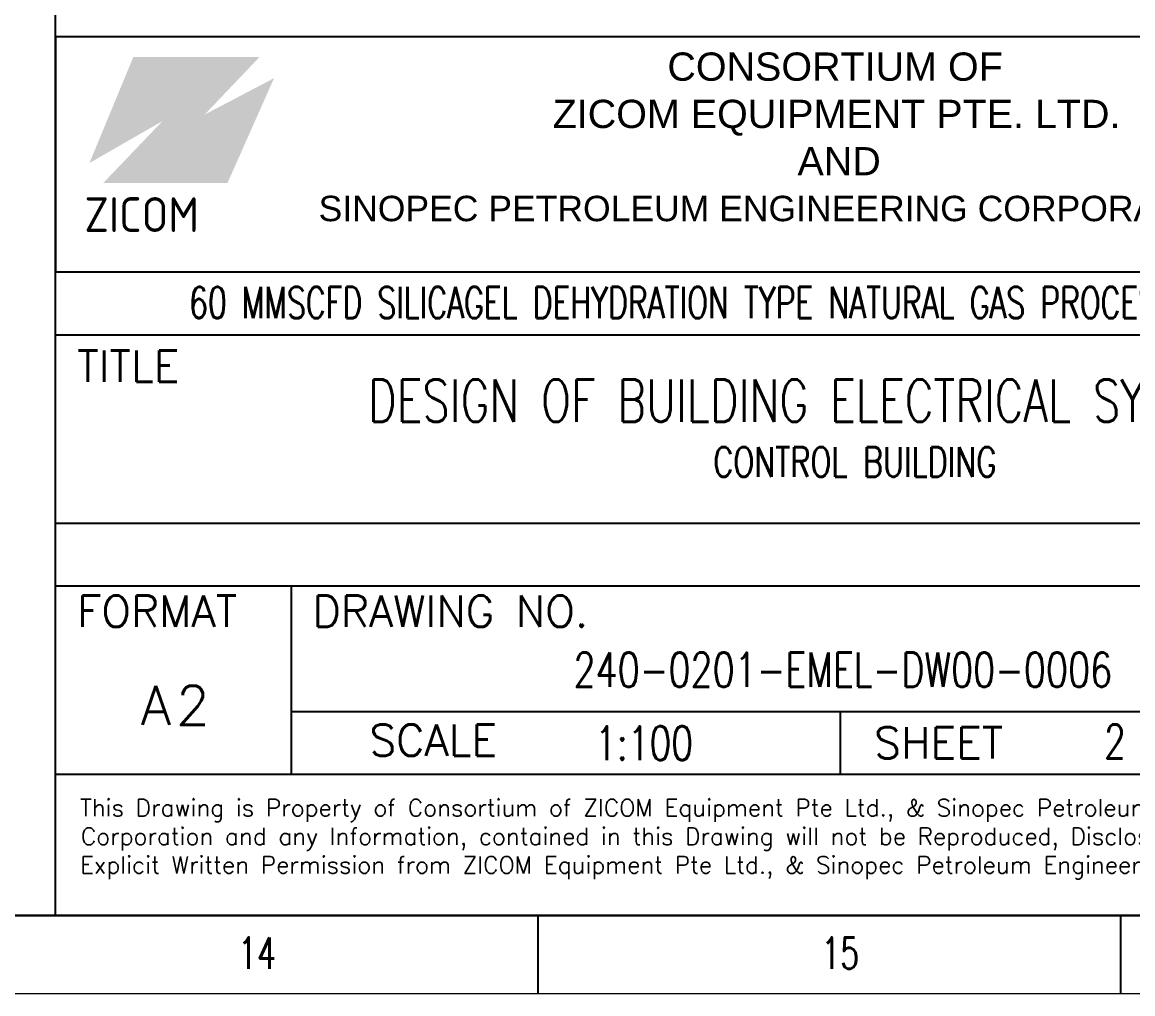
# Model space of a CAD drawing. Header units: inches. Extents: x 112 to 4169, y -2569 to 841.
# Drawn here: x 2368.3 to 2485.2, y -2569 to -2466.7 of the extents above; entities that cross this region are included whole.
import ezdxf

# ---------------------------------------------------------------- set-up
doc = ezdxf.new("R2010")
doc.units = ezdxf.units.IN
doc.header["$MEASUREMENT"] = 0
doc.layers.add('BORDER', color=4, linetype='Continuous')
doc.layers.add('TEG BORDER', color=7, linetype='Continuous')
doc.layers.add('E-MDB', color=1, linetype='Continuous', lineweight=30)
doc.styles.add('1', font='isocp.shx')
doc.styles.add('HZTXT', font='simplexs.shx', dxfattribs={"width": 0.7, "bigfont": 'hztxt.shx'})
doc.styles.get("Standard").update_dxf_attribs({"font": 'arial.ttf'})
doc.styles.add('TAVE1', font='ROMANS.shx', dxfattribs={"width": 0.75})
doc.styles.add('TEG BORDER', font='txt_qlt.shx', dxfattribs={"width": 0.7, "bigfont": 'hztxt.shx'})

# ---------------------------------------------------------------- blocks, each defined once
blk = doc.blocks.new('240 BORDER A2')
at = {"linetype": 'Continuous', "lineweight": -3, "true_color": 0xff3333}
blk.add_hatch(color=20, dxfattribs=at).paths.add_polyline_path([(502.917, 58.354), (499.947, 51.663), (492.026, 51.663), (495.812, 55.62), (491.153, 52.943), (493.948, 59.692), (501.986, 59.692), (498.491, 56.027)])
at = {"linetype": 'Continuous'}
blk.add_line((5, 5), (489, 5), dxfattribs=at)
for p, q in [((489, 5), (589, 5)), ((519.75, 0), (519.75, 5)), ((556.875, 0), (556.875, 5))]:
    blk.add_line(p, q)
at = {"color": 5, "lineweight": 15}
blk.add_lwpolyline([(0, 420), (594, 420), (594, 0), (0, 0)], close=True, dxfattribs=at)
blk.add_lwpolyline([(5, 415), (589, 415), (589, 5), (5, 5)], close=True)
at = {"layer": 'TEG BORDER'}
for p, q in [((489, 5), (489, 116)), ((489, 46), (589, 46)), ((489, 42), (589, 42)), ((489, 30), (589, 30)), ((489, 26), (589, 26)), ((504, 26), (504, 14)), ((504, 18), (574, 18)), ((539, 18), (539, 14)), ((489, 14), (589, 14)), ((489, 14), (589, 14))]:
    blk.add_line(p, q, dxfattribs=at)
at = {"layer": 'TEG BORDER', "color": 0}
for q in [(489, 46), (589, 61)]:
    blk.add_line((489, 61), q, dxfattribs=at)
at = {"color": 7, "linetype": 'Continuous', "lineweight": -3}
for s, height, p in [('CONSORTIUM OF', 1.8, (527.98, 58.188)), ('ZICOM EQUIPMENT PTE. LTD.', 1.8, (520.671, 55.176)), ('AND', 1.8, (536.271, 52.163)), ('SINOPEC PETROLEUM ENGINEERING CORPORATION', 1.62, (505.755, 49.237))]:
    blk.add_text(s, height=height, dxfattribs=at).set_placement(p)
at = {"linetype": 'Continuous', "lineweight": -3, "style": 'HZTXT', "width": 0.7}
blk.add_text('60 MMSCFD SILICAGEL DEHYDRATION TYPE NATURAL GAS PROCESS PLANT', height=2, dxfattribs=at).set_placement((497.505, 43.049))
at = {"char_height": 2, "width": 2, "attachment_point": 7, "style": 'TEG BORDER'}
for s, insert in [('\\pi-0.033333;14', (500.672, 1.593)), ('\\pi2.2204e-016;15', (537.797, 1.593))]:
    blk.add_mtext(s, dxfattribs=dict(at, insert=insert))
at = {"layer": 'BORDER', "color": 172, "linetype": 'Continuous', "lineweight": -3, "style": '1'}
blk.add_text('ZICOM', height=2.2147, dxfattribs=at).set_placement((490.829, 48.552))
at = {"layer": 'TEG BORDER', "style": 'TEG BORDER'}
for s, height, p in [(' TITLE', 2, (489, 39)), (' FORMAT', 2, (489, 23.382)), (' DRAWING NO.', 2, (504, 23.382)), ('A', 2.5, (494.425, 17.132)), ('2', 2.5, (496.675, 17.132)), ('SCALE', 2, (508.99, 15.164)), ('SHEET', 2, (541.151, 15))]:
    blk.add_text(s, height=height, dxfattribs=at).set_placement(p)
at = {"layer": 'TEG BORDER', "color": 7, "style": 'TEG BORDER'}
for s, p in [('This Drawing is Property of Consortium of ZICOM Equipment Pte Ltd., & Sinopec Petroleum Engineering', (490.561, 11.315)), ('Corporation and any Information, contained in this Drawing will not be Reproduced, Disclosed to others without', (490.612, 9.492)), ('Explicit Written Permission from ZICOM Equipment Pte Ltd., & Sinopec Petroleum Engineering Corporation.', (490.561, 7.67))]:
    blk.add_text(s, height=1.0875, dxfattribs=at).set_placement(p)

msp = doc.modelspace()

# ---------------------------------------------------------------- block references
at = {"xscale": 1.652949273830399, "yscale": 1.652949273830399, "zscale": 1.652949273830399}
msp.add_blockref('240 BORDER A2', (1563.5, -2569.03), dxfattribs=at)

# ---------------------------------------------------------------- texts
at = {"layer": 'E-MDB', "color": 0, "lineweight": 0, "style": 'TAVE1', "width": 0.75}
for s, height, p in [('DESIGN OF BUILDING ELECTRICAL SYSTEM', 4.4651, (2404.69, -2508.77)), ('CONTROL BUILDING', 3.1256, (2441.05, -2514.56)), ('240-0201-EMEL-DW00-0006', 3.6168, (2426.34, -2536.71)), ('1:100', 3.572, (2428.6, -2544.41)), ('2', 3.57, (2482.21, -2544.23))]:
    msp.add_text(s, height=height, dxfattribs=at).set_placement(p)

doc.saveas('drawing.dxf')
